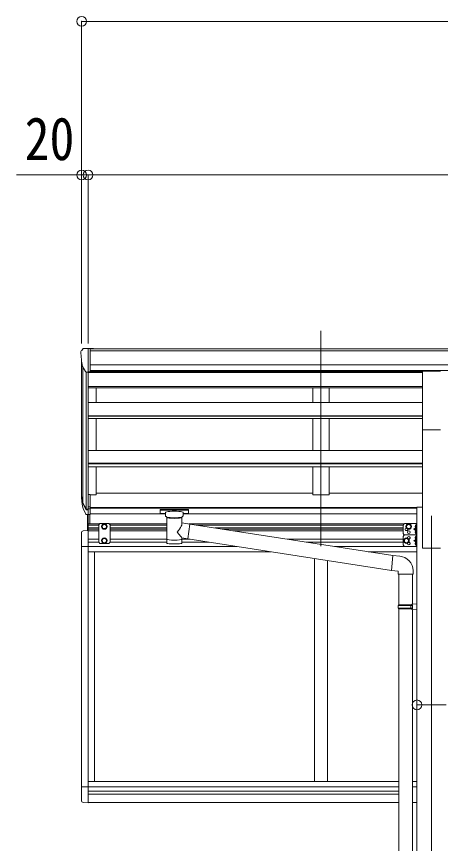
# Model space of a CAD drawing. Units: millimetres at full size, sheet at 1:30; details may follow other scales. Extents: x -8385 to 8479, y -5853 to 5787.
# Drawn here: x -2734 to -1431, y 595 to 3139 of the extents above; entities that cross this region are included whole.
import ezdxf
from ezdxf.enums import TextEntityAlignment as Align

# ---------------------------------------------------------------- set-up
doc = ezdxf.new("R2010")
doc.units = ezdxf.units.MM
doc.header["$LTSCALE"] = 30
doc.header["$PDMODE"] = 32
doc.header["$PDSIZE"] = 30
for name, color, linetype, lineweight in [('0-1_本体', 4, 'Continuous', 9), ('0-2_部品', 7, 'Continuous', 9), ('0-8_PARTS2', 2, 'Continuous', 9), ('0-A_寸法', 6, 'Continuous', 9), ('1-1_GLASS', 4, 'Continuous', 9), ('1-2_GLASS_SEAL', 7, 'Continuous', 9)]:
    doc.layers.add(name, color=color, linetype=linetype, lineweight=lineweight)
doc.styles.add('ＭＳ ゴシック', font='')
doc.styles.get('ＭＳ ゴシック').set_extended_font_data('MS Gothic')

msp = doc.modelspace()

# ---------------------------------------------------------------- linework, layer by layer
at = {"layer": '0-1_本体'}
for p, q in [((-2507.3, 2116.06), (2481.7, 2116.06)), ((-2507.3, 2110.71), (2481.7, 2110.71)), ((-2533.8, 1663.94), (-2533.8, 2079.31)), ((-2529.51, 2060.51), (-2529.51, 1641.94)), ((-2507.3, 2067.18), (2491.71, 2067.18)), ((-2519.8, 2045.15), (-2519.8, 1623.94)), ((-2513.8, 2044.68), (-2513.8, 1668.37)), ((-1485.29, 2043.99), (-2513.8, 2043.99)), ((-2507.3, 2049.51), (2491.71, 2049.51)), ((-1485.3, 2047.14), (-2507.3, 2047.14)), ((-2488.8, 2047.14), (-2488.8, 2043.99)), ((-1822.8, 2043.99), (-1822.8, 2047.14)), ((-1772.8, 2043.99), (-1772.8, 2047.14)), ((-1485.29, 2000.51), (-2513.8, 2000.51)), ((-1485.29, 1996.43), (-2513.8, 1996.43)), ((-2488.8, 1996.4), (-2488.8, 1951.41)), ((-1822.8, 1951.28), (-1822.8, 1996.43)), ((-1772.8, 1951.28), (-1772.8, 1996.43)), ((-1485.3, 1951.28), (-2513.8, 1951.28)), ((-1485.3, 1910.54), (-2513.8, 1910.54)), ((-1485.3, 1909.05), (-2513.8, 1909.05)), ((-1485.3, 1503.08), (-1485.3, 1915.72)), ((-1485.3, 1902.26), (-2513.8, 1902.26)), ((-2488.8, 1902.23), (-2488.8, 1803.97)), ((-1822.8, 1803.97), (-1822.8, 1902.26)), ((-1772.8, 1803.97), (-1772.8, 1902.26)), ((-1485.19, 1803.97), (-2513.8, 1803.97)), ((-1485.13, 1764.76), (-2513.8, 1764.76)), ((-1485.22, 1763.28), (-2513.8, 1763.28)), ((-1485.2, 1753.62), (-2513.8, 1753.62)), ((-2488.8, 1753.71), (-2488.8, 1667.55)), ((-1822.8, 1753.62), (-1822.8, 1667.55)), ((-1772.8, 1753.62), (-1772.8, 1667.55)), ((-2507.3, 1667.55), (-2488.8, 1667.55)), ((-2488.8, 1672.35), (-1822.8, 1672.35)), ((-1822.8, 1667.55), (-1772.8, 1667.55)), ((-1485.06, 1672.35), (-1772.8, 1672.35)), ((-1485.06, 1672.35), (-1772.8, 1672.35)), ((-2507.3, 1628.22), (-1503, 1628.22)), ((-1503, 1629.46), (-1503, -1246.92)), ((-1503, 1629.46), (-1485.3, 1629.46)), ((-2507.3, 1626.86), (-1503, 1626.86)), ((-2507.3, 1609.48), (-2275.8, 1609.48)), ((-2221.8, 1609.48), (-1503, 1609.48)), ((-1485.55, 1503.08), (-1430.55, 1503.08))]:
    msp.add_line(p, q, dxfattribs=at)
at = {"layer": '0-2_部品'}
for p, q in [((-2528.89, 2117.09), (-2532.95, 2111.29)), ((-2525.8, 2117.66), (-2528.13, 2117.52)), ((-2525.8, 2117.66), (-2507.3, 2117.66)), ((-2513.8, 2044.68), (-2513.8, 2117.66)), ((-2507.3, 2117.66), (-2497.3, 2117.57)), ((-2507.3, 2045.68), (-2507.3, 2117.66)), ((-2497.3, 2116.06), (-2497.3, 2117.57)), ((-2535.8, 2108.29), (-2535.8, 2107.66)), ((-2521.42, 2046.49), (-2530.69, 2062.56)), ((-2513.8, 2044.68), (-2519, 2044.99)), ((-2507.3, 2045.68), (-2513.8, 2045.68)), ((-1485.3, 2047.79), (-1430.3, 2047.79)), ((-1485.3, 1866.86), (-1485.3, 2047.79)), ((-1485.3, 1866.86), (-1430.3, 1866.86)), ((-2513.8, 1668.37), (-2513.8, 1606.49)), ((-2507.3, 1668.37), (-2513.8, 1668.37)), ((-2507.3, 1668.37), (-2507.3, 1607.31)), ((-2531.4, 1642.33), (-2521.24, 1623.16)), ((-2520.23, 1624.41), (-2529.98, 1642.83)), ((-2507.3, 1630.06), (-2513.8, 1630.06)), ((-2528.82, 1625.48), (-2521.24, 1607.99)), ((-2513.8, 1623.66), (-2518.93, 1623.66)), ((-2513.8, 1621.66), (-2518.64, 1621.66)), ((-2513.8, 1606.49), (-2518.64, 1606.49)), ((-2507.3, 1624.66), (-2513.8, 1624.66)), ((-2507.3, 1607.31), (-2513.8, 1607.31)), ((-2292.3, 1621.6), (-2292.3, 1610.84)), ((-2292.3, 1621.41), (-2292.3, 1619.87)), ((-2290.3, 1622.26), (-2207.3, 1622.26)), ((-2290.3, 1620.09), (-2207.3, 1620.09)), ((-2290.3, 1610.18), (-2275.8, 1610.18)), ((-2275.8, 1603.37), (-2275.8, 1613.64)), ((-2221.8, 1603.37), (-2221.8, 1613.64)), ((-2221.8, 1610.18), (-2207.3, 1610.18)), ((-2205.3, 1621.6), (-2205.3, 1610.84)), ((-2271.7, 1598.87), (-2271.71, 1518.58)), ((-2225.9, 1581.29), (-2225.9, 1598.88)), ((-2200.67, 1577.39), (-2225.9, 1581.3)), ((-2200.67, 1577.39), (-2207.69, 1532.13)), ((-2200.67, 1577.39), (-1576.71, 1480.59)), ((-2225.88, 1518.58), (-2225.9, 1535.2)), ((-2225.9, 1534.95), (-2207.69, 1532.13)), ((-1580.72, 1434.76), (-2207.69, 1532.13)), ((-1555.87, 1478.77), (-1576.71, 1480.59)), ((-1514.8, 1423.02), (-1514.8, 1433.94)), ((-1560.8, 1423.02), (-1514.8, 1423.02)), ((-1558.8, 1423.02), (-1558.8, 1329.02)), ((-1516.8, 1423.02), (-1516.8, 1331.58)), ((-1560.8, 1327.02), (-1559.8, 1329.02)), ((-1560.8, 1327.02), (-1516.8, 1327.02)), ((-1560.8, 1327.02), (-1560.8, 1319.02)), ((-1559.8, 1329.02), (-1516.8, 1329.02)), ((-1521.27, 1327.02), (-1521.7, 1329.02)), ((-1518.8, 1331.52), (-1502.8, 1331.99)), ((-1518.8, 1329.52), (-1518.8, 1331.52)), ((-1518.8, 1329.52), (-1516.8, 1329.52)), ((-1502.8, 1331.99), (-1502.8, 1314.05)), ((-1560.8, 1319.02), (-1516.8, 1319.02)), ((-1560.8, 1319.02), (-1559.8, 1317.02)), ((-1559.8, 1317.02), (-1516.8, 1317.02)), ((-1558.8, 1317.02), (-1558.8, 372.83)), ((-1518.8, 1314.52), (-1518.8, 1316.52)), ((-1518.8, 1314.52), (-1502.8, 1314.05)), ((-1516.8, 1314.46), (-1516.8, 375.39))]:
    msp.add_line(p, q, dxfattribs=at)
for points in [[(-2292.3, 1621.6), (-2292.26, 1621.79), (-2292.17, 1621.93), (-2292.08, 1622.02), (-2291.98, 1622.09), (-2291.85, 1622.13), (-2291.56, 1622.19), (-2291.07, 1622.24), (-2290.53, 1622.26), (-2290.3, 1622.26)], [(-2292.3, 1610.84), (-2292.26, 1610.64), (-2292.17, 1610.51), (-2292.08, 1610.41), (-2291.98, 1610.35), (-2291.85, 1610.31), (-2291.56, 1610.25), (-2291.07, 1610.2), (-2290.53, 1610.18), (-2290.3, 1610.18)], [(-2275.76, 1603.42), (-2275.78, 1603.07), (-2275.53, 1602.11), (-2275.01, 1601.23), (-2274.21, 1600.39), (-2273.1, 1599.59), (-2271.7, 1598.87)], [(-2225.9, 1598.88), (-2225.66, 1598.97), (-2224.31, 1599.71), (-2223.19, 1600.55), (-2222.44, 1601.42), (-2221.98, 1602.32), (-2221.8, 1603.21)], [(-2207.3, 1622.26), (-2206.94, 1622.26), (-2206.41, 1622.23), (-2205.96, 1622.18), (-2205.66, 1622.1), (-2205.49, 1622.01), (-2205.37, 1621.87), (-2205.3, 1621.69), (-2205.3, 1621.6)], [(-2207.3, 1610.18), (-2206.94, 1610.18), (-2206.41, 1610.21), (-2205.96, 1610.26), (-2205.66, 1610.33), (-2205.49, 1610.43), (-2205.37, 1610.57), (-2205.3, 1610.75), (-2205.3, 1610.84)], [(-1576.71, 1480.59), (-1580.72, 1434.76), (-1560.8, 1433.02), (-1560.8, 1423.02)], [(-1521.27, 1327.02), (-1521.27, 1319.02), (-1521.7, 1317.02)], [(-1518.8, 1316.52), (-1516.8, 1316.52), (-1516.8, 1329.52)]]:
    msp.add_lwpolyline(points, dxfattribs=at)
for centre, radius, start, end in [((-2532.8, 2108.29), 3, 93, 180), ((-2528.07, 2116.52), 1, 93.5, 145), ((-2333.8, 2107.66), 202, 180, 192.90261), ((-2518.82, 2047.99), 3, 210, 266.5), ((-2445.13, 1664.5), 89.07, 174.49576, 194.41188), ((-2445.85, 1668.78), 88.05, 177.22392, 197.21071), ((-2400.58, 1661.56), 133.22, 183.27987, 195.71302), ((-2518.64, 1624.66), 3, 210, 270), ((-2518.64, 1609.49), 3, 210, 270), ((-2518.93, 1625.16), 1.5, 210, 270), ((-1559.8, 1433.94), 45, 0, 85)]:
    msp.add_arc(centre, radius, start, end, dxfattribs=at)
for centre, major_axis, ratio, start_param, end_param in [((-2290.3, 1619.87), (2, 0), 0.109601, 1.5707963, 3.1415927), ((-2248.8, 1613.64), (27, 0), 0.122176, 6.2831853, 9.424778), ((-2237.8, 1603.37), (16, 0), 0.361356, 6.2636979, 6.2831853), ((-2207.3, 1619.87), (2, 0), 0.109601, 0, 1.5707963), ((-2248.78, 1598.41), (-22.91, 0.42), 0.072511, 0.0008029, 1.5715993), ((-2248.78, 1596.79), (-22.91, 0.42), 0.072511, 0.0008029, 1.5715993), ((-2248.81, 1598.41), (22.92, 0.42), 0.07247, 4.71158, 6.2823764), ((-2248.81, 1596.79), (22.92, 0.42), 0.07247, 4.71158, 6.2823764), ((-2248.8, 1554.75), (-22.81, -26.62), 0.234429, 1.6855472, 3.1268519), ((-2246.24, 1557.4), (20.32, -22.25), 0.045535, 0.0389954, 1.3075346), ((-2248.8, 1531.02), (22.91, 0), 0.122865, 3.1415927, 6.2831853), ((-2248.8, 1518.58), (22.92, 0), 0.101955, 3.1415499, 6.2833984)]:
    msp.add_ellipse(centre, major_axis=major_axis, ratio=ratio, start_param=start_param, end_param=end_param, dxfattribs=at)
at = {"layer": '0-8_PARTS2'}
for p, q in [((-1797.8, 1509.28), (-1797.8, 2171.81)), ((-1457.8, 1603.08), (-1457.8, -1346.92))]:
    msp.add_line(p, q, dxfattribs=at)
at = {"layer": '0-A_寸法'}
for p, q in [((-2533.8, 3123.57), (7530.21, 3123.57)), ((-2533.8, 3123.57), (-2533.8, 2133.28)), ((-2533.8, 2651.44), (-2733.8, 2651.44)), ((-2533.8, 2651.44), (-2533.8, 2133.28)), ((-2513.8, 2651.44), (-2533.8, 2651.44)), ((-2513.8, 2651.44), (2498.21, 2651.44)), ((-2513.8, 2651.44), (-2513.8, 2133.28)), ((-2513.8, 2651.44), (-2513.8, 2133.28)), ((-1502.8, 1021.44), (-1412.8, 1021.44))]:
    msp.add_line(p, q, dxfattribs=at)
for p in [(-2533.8, 3123.57), (-2533.8, 2651.44), (-2513.8, 2651.44), (-1502.8, 1021.44)]:
    msp.add_point(p, dxfattribs=at)
at = {"layer": '1-1_GLASS'}
for p, q in [((-2513.8, 1577.97), (-2478.3, 1577.97)), ((-2449.3, 1577.97), (-2271.7, 1577.97)), ((-2204.42, 1577.97), (-1542.79, 1577.97)), ((-2513.8, 1574.47), (-2481.3, 1574.47)), ((-2513.8, 1565.47), (-2481.3, 1565.47)), ((-2513.8, 1561.97), (-2481.3, 1561.97)), ((-2513.8, 1557.46), (-2513.8, 720.47)), ((-2481.3, 1556.97), (-2513.8, 1556.97)), ((-2446.3, 1574.47), (-2271.7, 1574.47)), ((-2446.3, 1565.47), (-2271.7, 1565.47)), ((-2446.3, 1561.97), (-2271.7, 1561.97)), ((-2271.7, 1556.97), (-2446.3, 1556.97)), ((-2181.85, 1574.47), (-1544.77, 1574.47)), ((-2123.84, 1565.47), (-1544.8, 1565.47)), ((-2101.28, 1561.97), (-1544.8, 1561.97)), ((-1705.72, 1556.97), (-2069.05, 1556.97)), ((-1544.8, 1556.97), (-1705.72, 1556.97)), ((-2513.8, 1530.97), (-2481.3, 1530.97)), ((-2446.3, 1530.97), (-2271.7, 1530.97)), ((-2225.89, 1530.97), (-2200.22, 1530.97)), ((-1901.45, 1530.97), (-1544.8, 1530.97)), ((-2533.8, 1508.27), (-2533.8, 769.66)), ((-2513.8, 1521.97), (-2481.3, 1521.97)), ((-2055.33, 1508.47), (-2513.8, 1508.47)), ((-2446.3, 1521.97), (-2271.71, 1521.97)), ((-2225.88, 1521.97), (-2142.26, 1521.97)), ((-1843.43, 1521.97), (-1544.8, 1521.97)), ((-1756.41, 1508.47), (-1503, 1508.47)), ((-1485.55, 1503.08), (-1430.55, 1503.08)), ((-1952.3, 1492.47), (-2513.8, 1492.47)), ((-2493.8, 1492.97), (-2493.8, 785.47)), ((-1503, 1492.47), (-1653.27, 1492.47)), ((-1817.8, 1471.58), (-1817.8, 785.47)), ((-1777.8, 1465.37), (-1777.8, 785.47)), ((-2513.8, 785.47), (-1559, 785.47)), ((-2513.8, 769.47), (-1559, 769.47)), ((-1517, 785.47), (-1503, 785.47)), ((-1517, 769.47), (-1503, 769.47)), ((-2513.8, 755.97), (-1561, 755.97)), ((-2513.8, 746.97), (-1559, 746.97)), ((-2513.8, 720.97), (-1559, 720.97)), ((-1517, 720.97), (-1503, 720.97))]:
    msp.add_line(p, q, dxfattribs=at)
at = {"layer": '1-2_GLASS_SEAL'}
for p, q in [((-2515.3, 1557.46), (-2515.3, 1606.49)), ((-2513.8, 1557.46), (-2513.8, 1607.31)), ((-2508.3, 1577.97), (-2508.3, 1607.31)), ((-2477.3, 1578.97), (-2481.3, 1574.97)), ((-2450.3, 1578.97), (-2477.3, 1578.97)), ((-2450.3, 1578.97), (-2446.3, 1574.97)), ((-1540, 1578.97), (-1503, 1578.97)), ((-1505.5, 1578.97), (-1505.5, 1543.97)), ((-1503, 1578.97), (-1503, 1543.97)), ((-2513.8, 1557.47), (-2529.08, 1556.67)), ((-2481.3, 1574.97), (-2481.3, 1521.47)), ((-2446.3, 1521.47), (-2446.3, 1574.97)), ((-1545, 1573.97), (-1545, 1548.97)), ((-1505.5, 1561.47), (-1512.5, 1561.47)), ((-1506, 1574.47), (-1506.8, 1574.33)), ((-1506, 1566.47), (-1506.8, 1566.61)), ((-1506, 1556.47), (-1506.8, 1556.33)), ((-1506, 1566.47), (-1505.5, 1566.56)), ((-2534.3, 1551.17), (-2534.3, 1508.27)), ((-2463.8, 1533.97), (-2470.3, 1530.22)), ((-2470.3, 1530.22), (-2470.3, 1522.71)), ((-2457.3, 1530.22), (-2463.8, 1533.97)), ((-2457.3, 1522.71), (-2457.3, 1530.22)), ((-1545, 1538.97), (-1545, 1513.97)), ((-1540, 1543.97), (-1503, 1543.97)), ((-1540, 1543.97), (-1503, 1543.97)), ((-1505.5, 1526.47), (-1512.5, 1526.47)), ((-1506, 1548.47), (-1506.8, 1548.61)), ((-1506, 1539.47), (-1506.8, 1539.33)), ((-1506, 1531.47), (-1506.8, 1531.61)), ((-1506, 1548.47), (-1505.5, 1548.56)), ((-1506, 1531.47), (-1505.5, 1531.56)), ((-1505.5, 1543.97), (-1505.5, 1508.97)), ((-1503, 1543.97), (-1503, 1508.97)), ((-2513.8, 1508.27), (-2534.3, 1508.27)), ((-2477.3, 1517.47), (-2481.3, 1521.47)), ((-2450.3, 1517.47), (-2477.3, 1517.47)), ((-2470.3, 1522.71), (-2463.8, 1518.96)), ((-2463.8, 1518.96), (-2457.3, 1522.71)), ((-2450.3, 1517.47), (-2446.3, 1521.47)), ((-1540, 1508.97), (-1503, 1508.97)), ((-1506, 1521.47), (-1506.8, 1521.33)), ((-1506, 1513.47), (-1506.8, 1513.61)), ((-1506, 1513.47), (-1505.5, 1513.56)), ((-2513.8, 769.66), (-2534.3, 769.66)), ((-2534.3, 726.76), (-2534.3, 769.66)), ((-2513.8, 720.46), (-2529.08, 721.26))]:
    msp.add_line(p, q, dxfattribs=at)
for points in [[(-2470.3, 1573.72), (-2463.8, 1577.47), (-2457.3, 1573.72)], [(-2457.3, 1573.72), (-2457.3, 1566.21), (-2463.8, 1562.46), (-2470.3, 1566.21), (-2470.3, 1573.72)], [(-1505.5, 1566.47), (-1512.5, 1561.47), (-1505.5, 1556.47)], [(-1505.11, 1570.47), (-1505.74, 1571.65), (-1507.97, 1572.77)], [(-1505.11, 1570.47), (-1505.74, 1569.28), (-1507.97, 1568.17)], [(-1505.11, 1552.47), (-1505.74, 1553.65), (-1507.97, 1554.77)], [(-1505.11, 1552.47), (-1505.74, 1551.28), (-1507.97, 1550.17)], [(-1506, 1566.47), (-1506, 1574.47), (-1505.5, 1574.38), (-1505.5, 1566.56)], [(-1506, 1548.47), (-1506, 1556.47), (-1505.5, 1556.38), (-1505.5, 1548.56)], [(-1505.5, 1531.47), (-1512.5, 1526.47), (-1505.5, 1521.47)], [(-1505.11, 1535.47), (-1505.74, 1536.65), (-1507.97, 1537.77)], [(-1505.11, 1535.47), (-1505.74, 1534.28), (-1507.97, 1533.17)], [(-1506, 1531.47), (-1506, 1539.47), (-1505.5, 1539.38), (-1505.5, 1531.56)], [(-1505.11, 1517.47), (-1505.74, 1518.65), (-1507.97, 1519.77)], [(-1505.11, 1517.47), (-1505.74, 1516.28), (-1507.97, 1515.17)], [(-1506, 1513.47), (-1506, 1521.47), (-1505.5, 1521.38), (-1505.5, 1513.56)]]:
    msp.add_lwpolyline(points, dxfattribs=at)
for points in [[(-1528, 1562.46), (-1521.5, 1566.21), (-1521.5, 1573.72), (-1528, 1577.47), (-1534.5, 1573.72), (-1534.5, 1566.21)], [(-1535, 1518.96), (-1528.5, 1522.71), (-1528.5, 1530.22), (-1535, 1533.97), (-1541.5, 1530.22), (-1541.5, 1522.71)]]:
    msp.add_lwpolyline(points, close=True, dxfattribs=at)
for centre, radius in [((-2463.8, 1569.97), 8.5), ((-2463.8, 1569.97), 7.5), ((-1528, 1569.97), 8.5), ((-1528, 1569.97), 7.5), ((-2463.8, 1569.97), 6.5), ((-1528, 1569.97), 6.5), ((-1528, 1552.97), 4.25), ((-2463.8, 1526.47), 8.5), ((-2463.8, 1526.47), 7.5), ((-2463.8, 1526.47), 6.5), ((-1535, 1526.47), 8.5), ((-1535, 1526.47), 7.5), ((-1535, 1526.47), 6.5)]:
    msp.add_circle(centre, radius, dxfattribs=at)
for centre, radius, start, end in [((-1540, 1573.97), 5, 90, 180), ((-2528.8, 1551.17), 5.5, 93, 180), ((-1535, 1561.47), 4.25, 94.76077, 6.29431), ((-1501.9, 1570.47), 6.5, 147.94412, 212.05588), ((-1501.9, 1552.47), 6.5, 147.94412, 212.05588), ((-1506.64, 1573.44), 0.9, 100, 147.94412), ((-1506.64, 1567.49), 0.9, 212.05588, 260), ((-1506.64, 1555.44), 0.9, 100, 147.94412), ((-1540, 1548.97), 5, 180, 270), ((-1540, 1538.97), 5, 90, 180), ((-1528, 1534.97), 4.25, 274.76077, 186.29431), ((-1501.9, 1535.47), 6.5, 147.94412, 212.05588), ((-1506.64, 1549.49), 0.9, 212.05588, 260), ((-1506.64, 1538.44), 0.9, 100, 147.94412), ((-1506.64, 1532.49), 0.9, 212.05588, 260), ((-1540, 1513.97), 5, 180, 270), ((-1528, 1517.97), 4.25, 173.70569, 85.23923), ((-1501.9, 1517.47), 6.5, 147.94412, 212.05588), ((-1506.64, 1520.44), 0.9, 100, 147.94412), ((-1506.64, 1514.49), 0.9, 212.05588, 260), ((-2528.8, 726.76), 5.5, 180, 267)]:
    msp.add_arc(centre, radius, start, end, dxfattribs=at)

# ---------------------------------------------------------------- texts
at = {"layer": '0-A_寸法', "color": 7, "style": 'ＭＳ ゴシック', "width": 0.85}
msp.add_text('20', height=132, dxfattribs=at).set_placement((-2708.8, 2657.44), align=Align.BOTTOM_LEFT)

doc.saveas('drawing.dxf')
